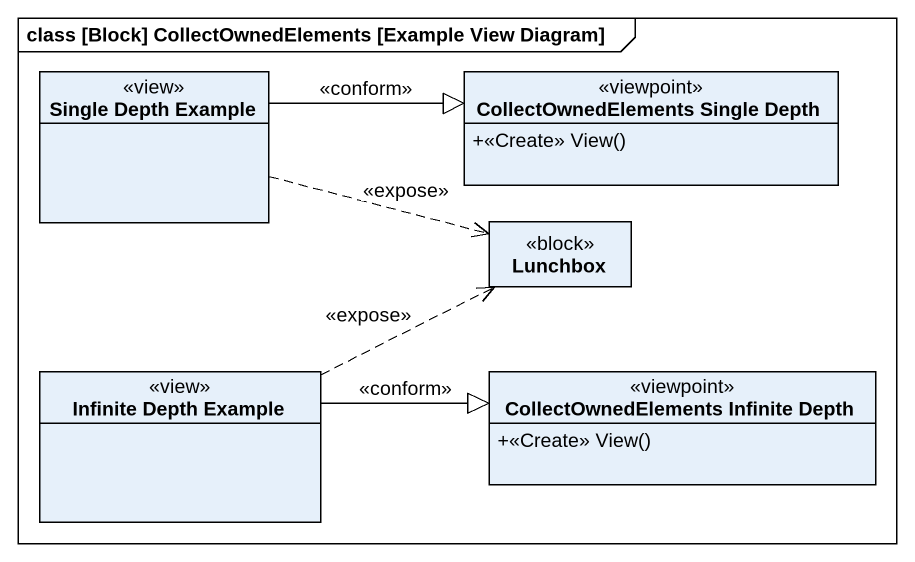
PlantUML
@startuml
mainframe class [Block] CollectOwnedElements [Example View Diagram]
hide circle
hide empty members
skinparam classAttributeIconSize 0
class "Single Depth Example" as Single_Depth_Example <<view>>
class "CollectOwnedElements Single Depth" as CollectOwnedElements_Single <<viewpoint>> {
  +<<Create>> View()
}
class Lunchbox <<block>>
class "Infinite Depth Example" as Infinite_Depth_Example <<view>>
class "CollectOwnedElements Infinite Depth" as CollectOwnedElements <<viewpoint>> {
  +<<Create>> View()
}
Single_Depth_Example -right-|> CollectOwnedElements_Single : <<conform>>
Single_Depth_Example .right.> Lunchbox : <<expose>>
Infinite_Depth_Example .right.> Lunchbox : <<expose>>
Infinite_Depth_Example -right-|> CollectOwnedElements : <<conform>>
@enduml
